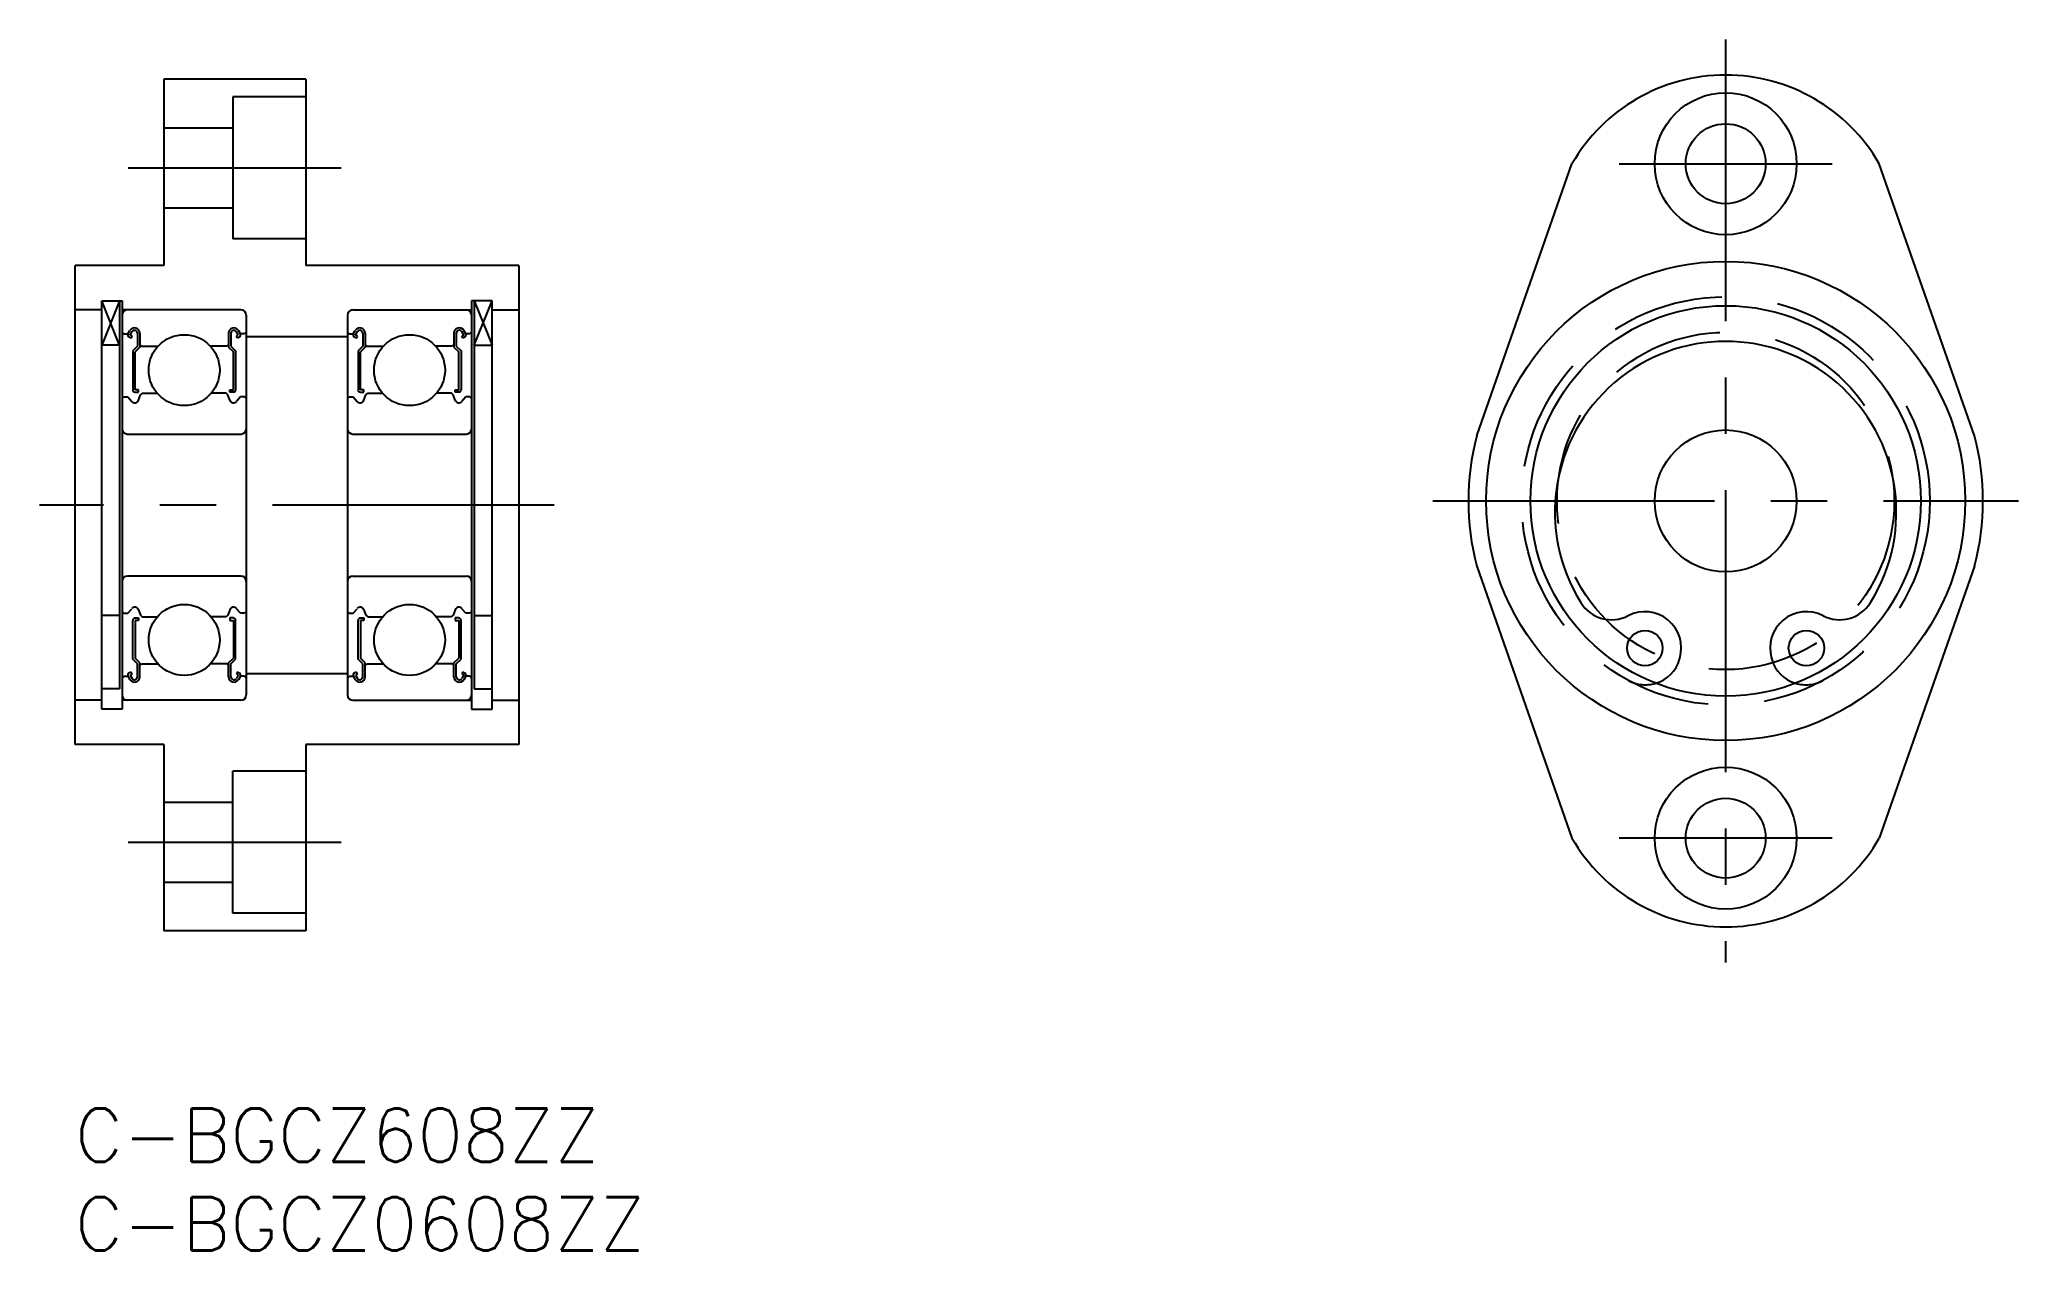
# Model space of a CAD drawing. Extents: x -2 to 110, y -8 to 60.
import ezdxf

# ---------------------------------------------------------------- set-up
doc = ezdxf.new("R2010")
doc.units = 0
doc.header["$LTSCALE"] = 0.5
doc.linetypes.add('CENTER', pattern=[50.8, 31.75, -6.35, 6.35, -6.35])
doc.linetypes.add('DASHED', pattern=[19.05, 12.7, -6.35])
for name, color, linetype in [('MSM_CENTER', 1, 'CENTER'), ('MSM_CONTINUOUS', 7, 'CONTINUOUS'), ('MSM_DASHED', 4, 'DASHED'), ('MSM_NARROW', 5, 'CONTINUOUS'), ('MSM_PART_NUMBER', 7, 'CONTINUOUS')]:
    doc.layers.add(name, color=color, linetype=linetype)
doc.styles.get("Standard").update_dxf_attribs({"font": 'txt.shx', "height": 3, "bigfont": 'bigfont.shx'})

# ---------------------------------------------------------------- blocks, each defined once
blk = doc.blocks.new('*U31')
at = {"layer": 'MSM_PART_NUMBER'}
blk.add_text('C-BGCZ608ZZ', height=3, dxfattribs=at).set_placement((0, -3))
blk = doc.blocks.new('*U32')
at = {"layer": 'MSM_PART_NUMBER'}
blk.add_text('C-BGCZ0608ZZ', height=3, dxfattribs=at).set_placement((0, -8))

msp = doc.modelspace()

# ---------------------------------------------------------------- linework, layer by layer
at = {"layer": 'MSM_CENTER'}
for p, q in [((93.02, 60.23), (93.02, 8.23)), ((3, 53), (15, 53)), ((87.02, 53.23), (99.02, 53.23)), ((27, 34), (-2, 34)), ((76.52, 34.23), (109.52, 34.23)), ((3, 15), (15, 15)), ((99.02, 15.23), (87.02, 15.23))]:
    msp.add_line(p, q, dxfattribs=at)
at = {"layer": 'MSM_CONTINUOUS'}
for p, q in [((5, 58), (5, 47.5)), ((13, 58), (5, 58)), ((13, 58), (13, 47.5)), ((13, 57), (8.9, 57)), ((8.9, 57), (8.9, 49)), ((5, 55.25), (8.9, 55.25)), ((78.99, 37.9), (84.36, 53.23)), ((107.05, 37.9), (101.68, 53.23)), ((5, 50.75), (8.9, 50.75)), ((13, 49), (8.9, 49)), ((0, 20.5), (0, 47.5)), ((5, 47.5), (0, 47.5)), ((25, 47.5), (13, 47.5)), ((25, 47.5), (25, 20.5)), ((1.5, 45), (0, 45)), ((1.5, 45.5), (2.65, 45.5)), ((1.5, 22.5), (1.5, 45.5)), ((2.5, 45.5), (2.5, 23.64)), ((2.65, 45.5), (2.65, 22.5)), ((9.35, 45), (2.65, 45)), ((9.65, 44.7), (9.65, 23.3)), ((15.35, 44.7), (15.35, 23.3)), ((15.65, 45), (22.35, 45)), ((23.5, 45.5), (22.35, 45.5)), ((22.35, 45.5), (22.35, 22.5)), ((22.5, 45.5), (22.5, 23.64)), ((23.5, 22.5), (23.5, 45.5)), ((23.5, 45), (25, 45)), ((2.65, 43.75), (2.75, 43.65)), ((2.75, 43.65), (2.98, 43.65)), ((2.98, 43.65), (3.09, 43.84)), ((3.1, 43.58), (3.21, 43.77)), ((3.21, 43.52), (3.1, 43.58)), ((3.15, 43.4), (3.21, 43.52)), ((3.52, 43.68), (3.52, 42.95)), ((3.65, 43.68), (3.65, 42.89)), ((8.65, 43.68), (8.65, 42.89)), ((8.78, 43.68), (8.78, 42.95)), ((9.2, 43.58), (9.09, 43.77)), ((9.09, 43.52), (9.2, 43.58)), ((9.15, 43.4), (9.09, 43.52)), ((9.32, 43.65), (9.21, 43.84)), ((9.55, 43.65), (9.32, 43.65)), ((9.65, 43.75), (9.55, 43.65)), ((9.65, 43.5), (15.35, 43.5)), ((15.35, 43.75), (15.45, 43.65)), ((15.45, 43.65), (15.68, 43.65)), ((15.68, 43.65), (15.79, 43.84)), ((15.8, 43.58), (15.91, 43.77)), ((15.91, 43.52), (15.8, 43.58)), ((15.85, 43.4), (15.91, 43.52)), ((16.22, 43.68), (16.22, 42.95)), ((16.35, 43.68), (16.35, 42.89)), ((21.35, 43.68), (21.35, 42.89)), ((21.48, 43.68), (21.48, 42.95)), ((21.9, 43.58), (21.79, 43.77)), ((21.79, 43.52), (21.9, 43.58)), ((21.85, 43.4), (21.79, 43.52)), ((22.02, 43.65), (21.91, 43.84)), ((22.25, 43.65), (22.02, 43.65)), ((22.35, 43.75), (22.25, 43.65)), ((2.5, 43), (1.5, 43)), ((3.03, 43.47), (3.15, 43.4)), ((3.52, 42.95), (3.25, 42.68)), ((3.25, 42.68), (3.25, 40.5)), ((3.65, 42.89), (3.38, 42.63)), ((3.38, 40.5), (3.38, 42.63)), ((3.65, 43.05), (3.75, 42.95)), ((3.75, 42.95), (4.67, 42.95)), ((8.55, 42.95), (7.63, 42.95)), ((8.65, 43.05), (8.55, 42.95)), ((8.65, 42.89), (8.92, 42.63)), ((8.78, 42.95), (9.05, 42.68)), ((8.92, 40.5), (8.92, 42.63)), ((9.05, 42.68), (9.05, 40.5)), ((9.27, 43.47), (9.15, 43.4)), ((15.73, 43.47), (15.85, 43.4)), ((16.22, 42.95), (15.95, 42.68)), ((15.95, 42.68), (15.95, 40.5)), ((16.35, 42.89), (16.08, 42.63)), ((16.08, 40.5), (16.08, 42.63)), ((16.35, 43.05), (16.45, 42.95)), ((16.45, 42.95), (17.37, 42.95)), ((21.25, 42.95), (20.33, 42.95)), ((21.35, 43.05), (21.25, 42.95)), ((21.35, 42.89), (21.62, 42.63)), ((21.48, 42.95), (21.75, 42.68)), ((21.62, 40.5), (21.62, 42.63)), ((21.75, 42.68), (21.75, 40.5)), ((21.97, 43.47), (21.85, 43.4)), ((22.5, 43), (23.5, 43)), ((3.58, 40.5), (3.38, 40.5)), ((3.38, 40.36), (3.58, 40.36)), ((3.58, 40.36), (3.58, 40.5)), ((3.58, 39.91), (3.69, 40.21)), ((3.69, 40.21), (3.79, 40.3)), ((3.79, 40.3), (4.63, 40.3)), ((8.51, 40.3), (7.67, 40.3)), ((8.61, 40.21), (8.51, 40.3)), ((8.72, 39.91), (8.61, 40.21)), ((8.72, 40.5), (8.92, 40.5)), ((8.72, 40.36), (8.72, 40.5)), ((8.92, 40.36), (8.72, 40.36)), ((16.28, 40.5), (16.08, 40.5)), ((16.08, 40.36), (16.28, 40.36)), ((16.28, 40.36), (16.28, 40.5)), ((16.28, 39.91), (16.39, 40.21)), ((16.39, 40.21), (16.49, 40.3)), ((16.49, 40.3), (17.33, 40.3)), ((21.21, 40.3), (20.37, 40.3)), ((21.31, 40.21), (21.21, 40.3)), ((21.42, 39.91), (21.31, 40.21)), ((21.42, 40.5), (21.62, 40.5)), ((21.42, 40.36), (21.42, 40.5)), ((21.62, 40.36), (21.42, 40.36)), ((2.65, 40), (2.75, 40.1)), ((2.75, 40.1), (2.98, 40.1)), ((2.98, 40.1), (3.2, 39.84)), ((9.32, 40.1), (9.1, 39.84)), ((9.55, 40.1), (9.32, 40.1)), ((9.65, 40), (9.55, 40.1)), ((15.35, 40), (15.45, 40.1)), ((15.45, 40.1), (15.68, 40.1)), ((15.68, 40.1), (15.9, 39.84)), ((22.02, 40.1), (21.8, 39.84)), ((22.25, 40.1), (22.02, 40.1)), ((22.35, 40), (22.25, 40.1)), ((2.95, 38), (9.35, 38)), ((15.65, 38), (22.05, 38)), ((78.99, 30.56), (84.36, 15.23)), ((107.05, 30.56), (101.68, 15.23)), ((9.35, 30), (2.95, 30)), ((15.65, 30), (22.05, 30)), ((2.65, 28), (2.75, 27.9)), ((2.75, 27.9), (2.98, 27.9)), ((2.98, 27.9), (3.2, 28.16)), ((3.58, 28.09), (3.69, 27.79)), ((8.72, 28.09), (8.61, 27.79)), ((9.32, 27.9), (9.1, 28.16)), ((9.55, 27.9), (9.32, 27.9)), ((9.65, 28), (9.55, 27.9)), ((15.35, 28), (15.45, 27.9)), ((15.45, 27.9), (15.68, 27.9)), ((15.68, 27.9), (15.9, 28.16)), ((16.28, 28.09), (16.39, 27.79)), ((21.42, 28.09), (21.31, 27.79)), ((22.02, 27.9), (21.8, 28.16)), ((22.25, 27.9), (22.02, 27.9)), ((22.35, 28), (22.25, 27.9)), ((2.5, 27.77), (1.5, 27.77)), ((3.25, 25.32), (3.25, 27.5)), ((3.38, 27.64), (3.58, 27.64)), ((3.38, 27.5), (3.38, 25.37)), ((3.58, 27.5), (3.38, 27.5)), ((3.58, 27.64), (3.58, 27.5)), ((3.69, 27.79), (3.79, 27.7)), ((3.79, 27.7), (4.63, 27.7)), ((8.51, 27.7), (7.67, 27.7)), ((8.61, 27.79), (8.51, 27.7)), ((8.72, 27.64), (8.72, 27.5)), ((8.92, 27.64), (8.72, 27.64)), ((8.72, 27.5), (8.92, 27.5)), ((8.92, 27.5), (8.92, 25.37)), ((9.05, 25.32), (9.05, 27.5)), ((15.95, 25.32), (15.95, 27.5)), ((16.08, 27.64), (16.28, 27.64)), ((16.08, 27.5), (16.08, 25.37)), ((16.28, 27.5), (16.08, 27.5)), ((16.28, 27.64), (16.28, 27.5)), ((16.39, 27.79), (16.49, 27.7)), ((16.49, 27.7), (17.33, 27.7)), ((21.21, 27.7), (20.37, 27.7)), ((21.31, 27.79), (21.21, 27.7)), ((21.42, 27.64), (21.42, 27.5)), ((21.62, 27.64), (21.42, 27.64)), ((21.42, 27.5), (21.62, 27.5)), ((21.62, 27.5), (21.62, 25.37)), ((21.75, 25.32), (21.75, 27.5)), ((22.5, 27.77), (23.5, 27.77)), ((3.03, 24.53), (3.15, 24.6)), ((3.15, 24.6), (3.21, 24.48)), ((3.52, 25.05), (3.25, 25.32)), ((3.65, 25.11), (3.38, 25.37)), ((3.52, 24.32), (3.52, 25.05)), ((3.65, 24.32), (3.65, 25.11)), ((3.65, 24.95), (3.75, 25.05)), ((3.75, 25.05), (4.67, 25.05)), ((8.55, 25.05), (7.63, 25.05)), ((8.65, 24.95), (8.55, 25.05)), ((8.65, 25.11), (8.92, 25.37)), ((8.65, 24.32), (8.65, 25.11)), ((8.78, 25.05), (9.05, 25.32)), ((8.78, 24.32), (8.78, 25.05)), ((9.15, 24.6), (9.09, 24.48)), ((9.27, 24.53), (9.15, 24.6)), ((15.73, 24.53), (15.85, 24.6)), ((15.85, 24.6), (15.91, 24.48)), ((16.22, 25.05), (15.95, 25.32)), ((16.35, 25.11), (16.08, 25.37)), ((16.22, 24.32), (16.22, 25.05)), ((16.35, 24.32), (16.35, 25.11)), ((16.35, 24.95), (16.45, 25.05)), ((16.45, 25.05), (17.37, 25.05)), ((21.25, 25.05), (20.33, 25.05)), ((21.35, 24.95), (21.25, 25.05)), ((21.35, 25.11), (21.62, 25.37)), ((21.35, 24.32), (21.35, 25.11)), ((21.48, 25.05), (21.75, 25.32)), ((21.48, 24.32), (21.48, 25.05)), ((21.85, 24.6), (21.79, 24.48)), ((21.97, 24.53), (21.85, 24.6)), ((90.42, 25.31), (90.44, 25.37)), ((95.6, 25.37), (95.62, 25.31)), ((2.5, 23.64), (1.5, 23.64)), ((2.65, 24.25), (2.75, 24.35)), ((2.75, 24.35), (2.98, 24.35)), ((2.98, 24.35), (3.09, 24.16)), ((3.21, 24.48), (3.1, 24.42)), ((3.1, 24.42), (3.21, 24.23)), ((9.09, 24.48), (9.2, 24.42)), ((9.2, 24.42), (9.09, 24.23)), ((9.32, 24.35), (9.21, 24.16)), ((9.55, 24.35), (9.32, 24.35)), ((9.65, 24.25), (9.55, 24.35)), ((9.65, 24.5), (15.35, 24.5)), ((15.35, 24.25), (15.45, 24.35)), ((15.45, 24.35), (15.68, 24.35)), ((15.68, 24.35), (15.79, 24.16)), ((15.91, 24.48), (15.8, 24.42)), ((15.8, 24.42), (15.91, 24.23)), ((21.79, 24.48), (21.9, 24.42)), ((21.9, 24.42), (21.79, 24.23)), ((22.02, 24.35), (21.91, 24.16)), ((22.25, 24.35), (22.02, 24.35)), ((22.35, 24.25), (22.25, 24.35)), ((22.5, 23.64), (23.5, 23.64)), ((1.5, 23), (0, 23)), ((2.65, 22.5), (1.5, 22.5)), ((9.35, 23), (2.65, 23)), ((15.65, 23), (22.35, 23)), ((22.35, 22.5), (23.5, 22.5)), ((23.5, 23), (25, 23)), ((5, 20.5), (0, 20.5)), ((5, 20.5), (5, 10)), ((25, 20.5), (13, 20.5)), ((13, 20.5), (13, 10)), ((13, 19), (8.9, 19)), ((8.9, 11), (8.9, 19)), ((5, 17.25), (8.9, 17.25)), ((5, 12.75), (8.9, 12.75)), ((13, 11), (8.9, 11)), ((13, 10), (5, 10))]:
    msp.add_line(p, q, dxfattribs=at)
for centre, radius in [((93.02, 53.23), 4), ((93.02, 53.23), 2.25), ((93.02, 34.23), 13.5), ((93.02, 34.23), 11), ((6.15, 41.6), 2), ((18.85, 41.6), 2), ((93.02, 34.23), 4), ((6.15, 26.4), 2), ((18.85, 26.4), 2), ((88.47, 25.94), 1), ((97.57, 25.94), 1), ((93.02, 15.23), 4), ((93.02, 15.23), 2.25)]:
    msp.add_circle(centre, radius, dxfattribs=at)
for centre, radius, start, end in [((93.02, 48.23), 10, 30, 150), ((2.95, 44.7), 0.3, 90, 180), ((9.35, 44.7), 0.3, 0, 90), ((15.65, 44.7), 0.3, 90, 180), ((22.05, 44.7), 0.3, 0, 90), ((3.1, 43.58), 0.133, 149.3826, 240.0083), ((3.35, 43.68), 0.299, 0, 149.3826), ((3.35, 43.68), 0.166, 0, 149.3789), ((8.95, 43.68), 0.299, 30.6174, 180), ((8.95, 43.68), 0.166, 30.6211, 180), ((9.2, 43.58), 0.133, 299.9917, 30.6174), ((15.8, 43.58), 0.133, 149.3826, 240.0083), ((16.05, 43.68), 0.299, 0, 149.3826), ((16.05, 43.68), 0.166, 0, 149.3789), ((21.65, 43.68), 0.299, 30.6174, 180), ((21.65, 43.68), 0.166, 30.6211, 180), ((21.9, 43.58), 0.133, 299.9917, 30.6174), ((93.02, 33.6), 9.62, 328.0223, 211.9777), ((3.38, 40.5), 0.133, 180, 270), ((8.92, 40.5), 0.133, 270, 360), ((16.08, 40.5), 0.133, 180, 270), ((21.62, 40.5), 0.133, 270, 360), ((3.37, 39.98), 0.224, 219.2766, 340.0001), ((8.93, 39.98), 0.224, 199.9999, 320.7234), ((16.07, 39.98), 0.224, 219.2766, 340.0001), ((21.63, 39.98), 0.224, 199.9999, 320.7234), ((2.95, 38.3), 0.3, 180, 270), ((9.35, 38.3), 0.3, 270, 360), ((15.65, 38.3), 0.3, 180, 270), ((22.05, 38.3), 0.3, 270, 360), ((93.02, 34.23), 14.5, 165.3364, 194.6636), ((93.02, 34.23), 14.5, 345.3364, 14.6636), ((2.95, 29.7), 0.3, 90, 180), ((9.35, 29.7), 0.3, 0, 90), ((15.65, 29.7), 0.3, 90, 180), ((22.05, 29.7), 0.3, 0, 90), ((3.37, 28.02), 0.224, 19.9999, 140.7234), ((8.93, 28.02), 0.224, 39.2766, 160.0001), ((16.07, 28.02), 0.224, 19.9999, 140.7234), ((21.63, 28.02), 0.224, 39.2766, 160.0001), ((86.59, 29.59), 2.05, 211.9777, 297.2224), ((88.47, 25.94), 2.05, 343.7466, 117.2224), ((97.57, 25.94), 2.05, 62.7776, 196.2534), ((99.44, 29.59), 2.05, 242.7776, 328.0223), ((3.38, 27.5), 0.133, 90, 180), ((8.92, 27.5), 0.133, 0, 90), ((16.08, 27.5), 0.133, 90, 180), ((21.62, 27.5), 0.133, 0, 90), ((88.5, 25.87), 2, 286.8489, 343.7466), ((97.54, 25.87), 2, 196.2534, 253.1511), ((3.1, 24.42), 0.133, 119.9917, 210.6174), ((3.35, 24.32), 0.299, 210.6174, 0), ((3.35, 24.32), 0.166, 210.6211, 0), ((8.95, 24.32), 0.299, 180, 329.3826), ((8.95, 24.32), 0.166, 180, 329.3789), ((9.2, 24.42), 0.133, 329.3826, 60.0083), ((15.8, 24.42), 0.133, 119.9917, 210.6174), ((16.05, 24.32), 0.299, 210.6174, 0), ((16.05, 24.32), 0.166, 210.6211, 0), ((21.65, 24.32), 0.299, 180, 329.3826), ((21.65, 24.32), 0.166, 180, 329.3789), ((21.9, 24.42), 0.133, 329.3826, 60.0083), ((2.95, 23.3), 0.3, 180, 270), ((9.35, 23.3), 0.3, 270, 360), ((15.65, 23.3), 0.3, 180, 270), ((22.05, 23.3), 0.3, 270, 360), ((93.02, 20.23), 10, 210, 330)]:
    msp.add_arc(centre, radius, start, end, dxfattribs=at)
at = {"layer": 'MSM_DASHED'}
for radius in [11.5, 9.5]:
    msp.add_circle((93.02, 34.23), radius, dxfattribs=at)
for centre, start, end in [((88.5, 25.87), 241.5935, 286.8489), ((97.54, 25.87), 253.1511, 298.4065)]:
    msp.add_arc(centre, 2, start, end, dxfattribs=at)
at = {"layer": 'MSM_NARROW'}
for p, q in [((2.5, 45.5), (1.5, 43)), ((2.5, 43), (1.5, 45.5)), ((22.5, 45.5), (23.5, 43)), ((22.5, 43), (23.5, 45.5))]:
    msp.add_line(p, q, dxfattribs=at)

# ---------------------------------------------------------------- block references
at = {"layer": 'MSM_CONTINUOUS'}
for name in ['*U31', '*U32']:
    msp.add_blockref(name, (0, 0), dxfattribs=at)

doc.saveas('drawing.dxf')
